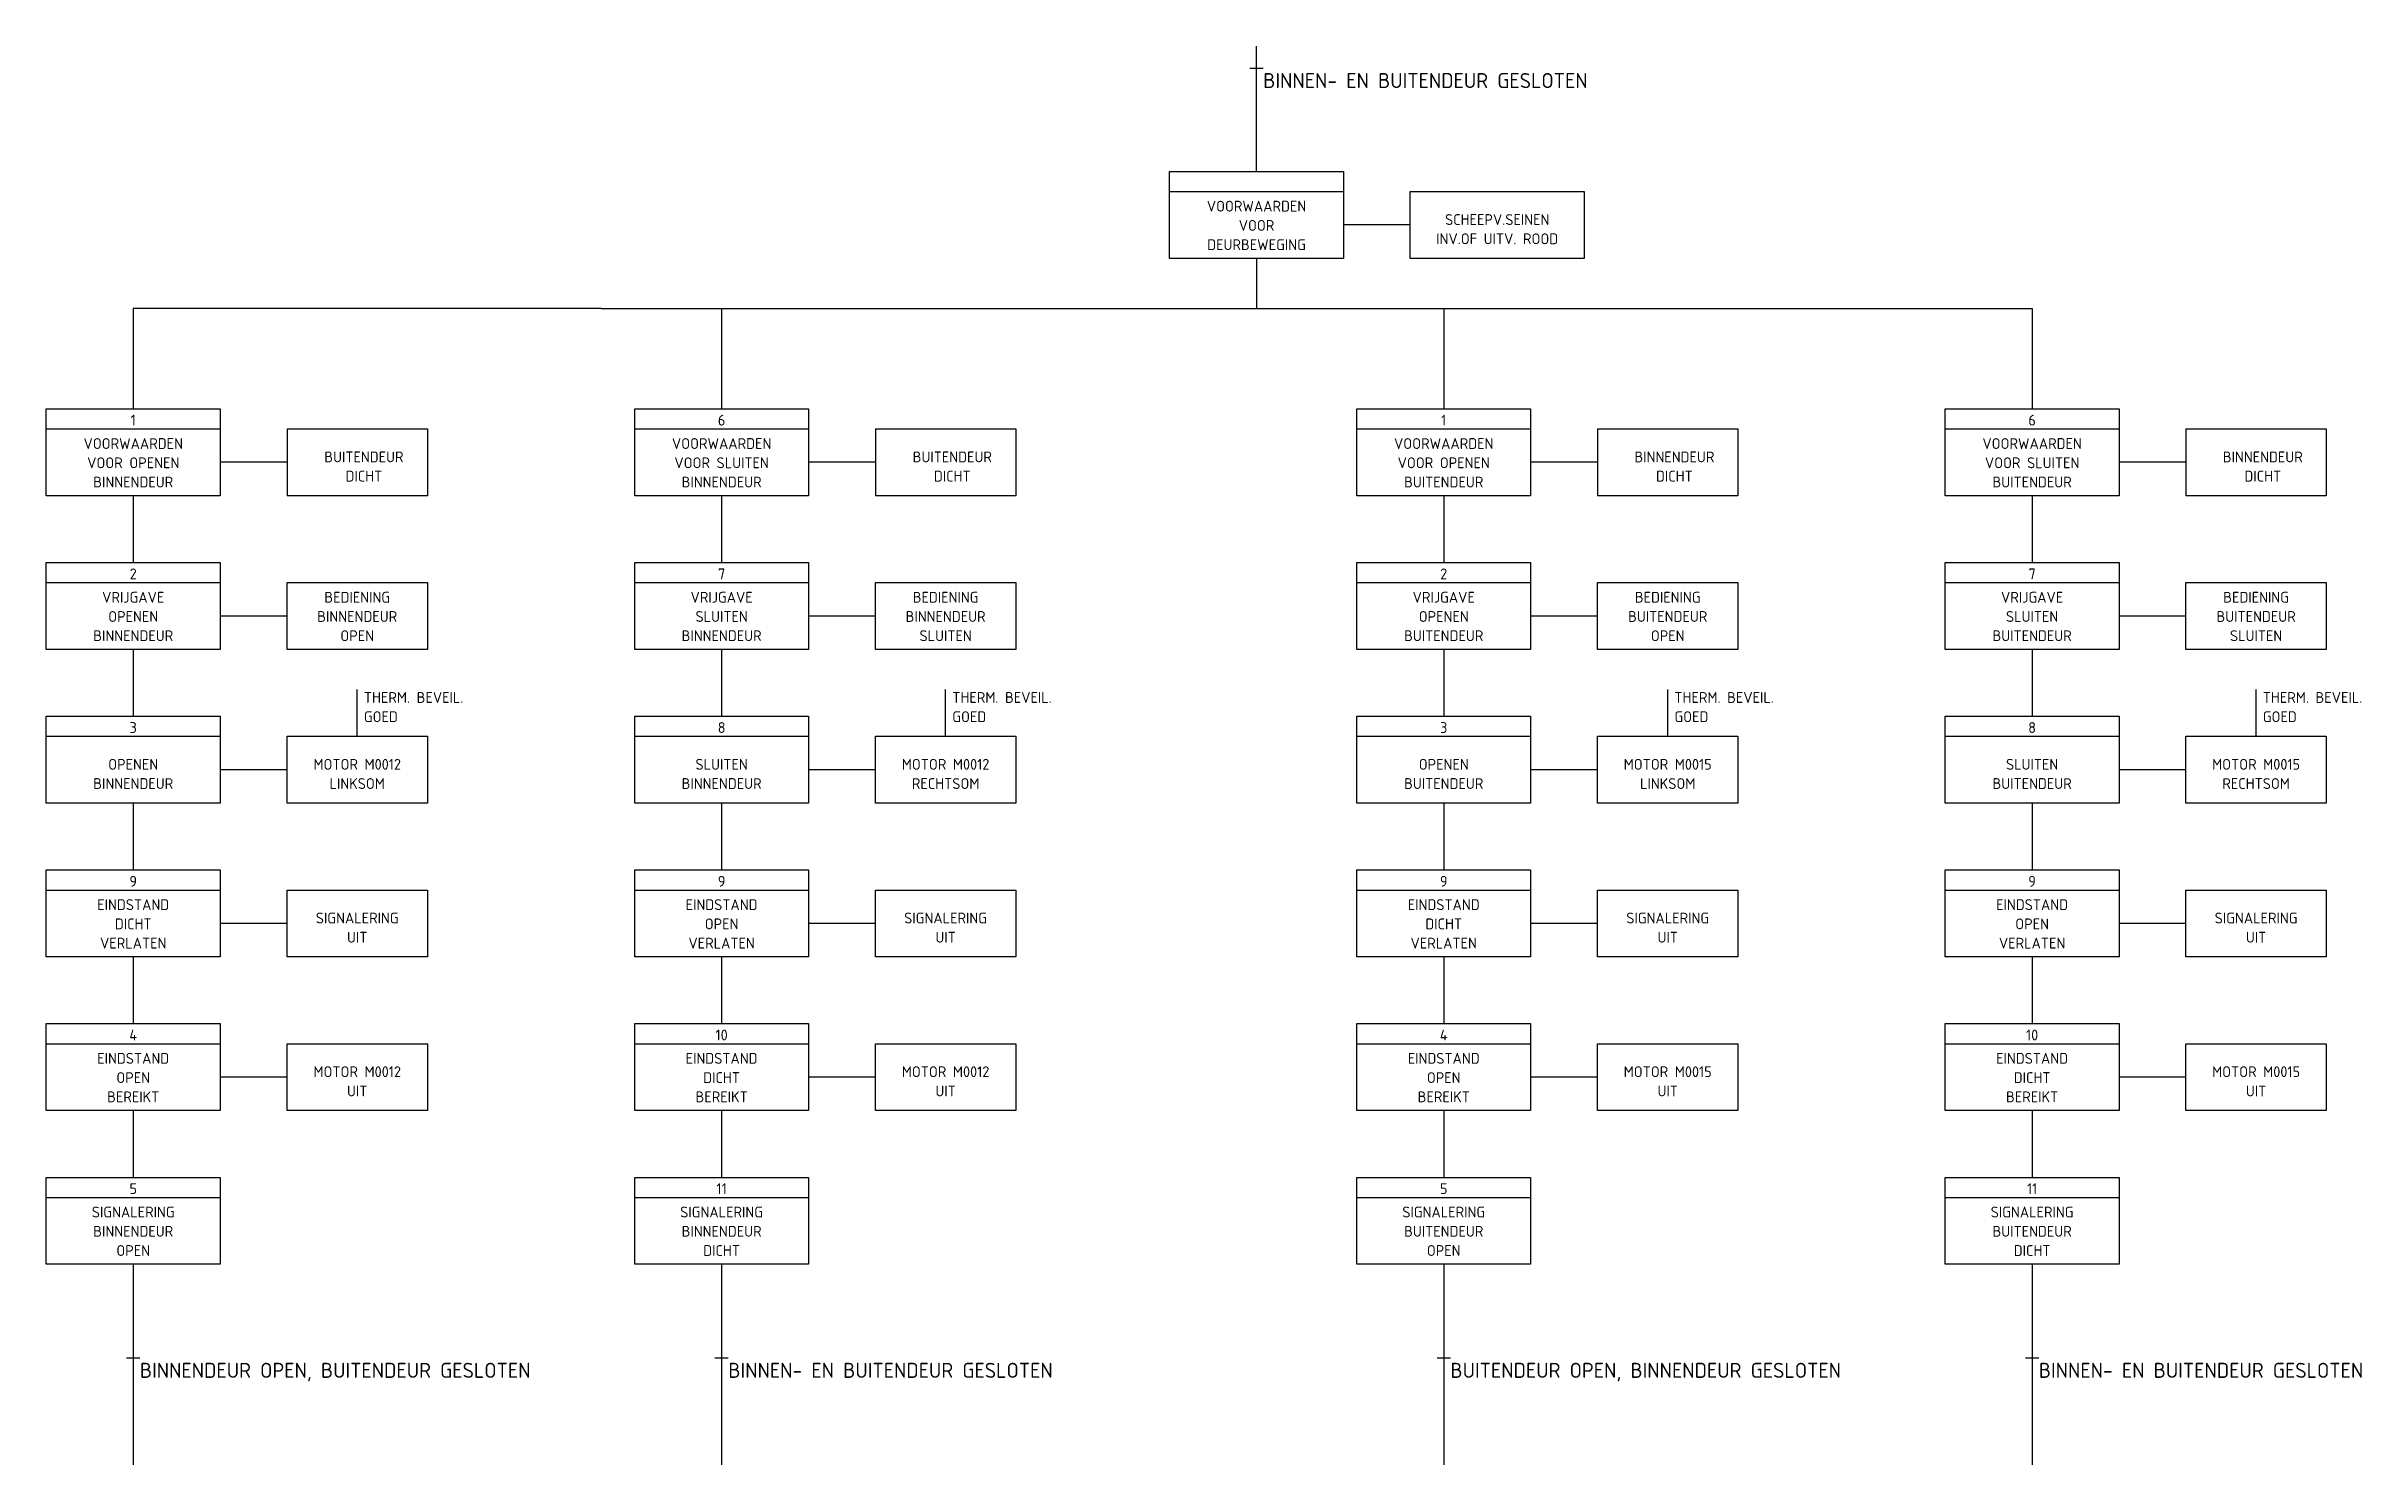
# Model space of a CAD drawing. Header units: metres. Extents: x 11 to 357, y 2 to 214.
import ezdxf
from ezdxf.enums import TextEntityAlignment as Align

# ---------------------------------------------------------------- set-up
doc = ezdxf.new("R2010")
doc.units = ezdxf.units.M
for name, color, linetype, lineweight in [('N-CO-KL-ET_SCHEMA-T25', 7, 'Continuous', 25), ('N-CO-KL-ET_SCHEMA_DIAGRAM-G', 7, 'Continuous', 25), ('N-CO-KL-ET_SCHEMA_DIAGRAM-T18', 10, 'Continuous', 18), ('N-CO-KL-ET_SCHEMA_DIAGRAM-T25', 7, 'Continuous', 25), ('N-CO-KL-ET_SCHEMA_KABEL-G', 50, 'Continuous', 25)]:
    doc.layers.add(name, color=color, linetype=linetype, lineweight=lineweight)
doc.styles.add('NLCS-ISO', font='NLCS-ISO.ttf')

msp = doc.modelspace()

# ---------------------------------------------------------------- linework, layer by layer
at = {"layer": 'N-CO-KL-ET_SCHEMA_DIAGRAM-G'}
for p, q in [((179, 182.52), (179, 195.52)), ((179, 195.52), (205, 195.52)), ((205, 195.52), (205, 182.52)), ((179, 192.52), (205, 192.52)), ((215, 192.52), (241, 192.52)), ((215, 182.52), (215, 192.52)), ((241, 192.52), (241, 182.52)), ((205, 182.52), (179, 182.52)), ((241, 182.52), (215, 182.52)), ((11, 160), (37, 160)), ((11, 147), (11, 160)), ((37, 160), (37, 147)), ((99, 147), (99, 160)), ((99, 160), (125, 160)), ((125, 160), (125, 147)), ((207, 147), (207, 160)), ((207, 160), (233, 160)), ((233, 160), (233, 147)), ((295, 160), (321, 160)), ((295, 147), (295, 160)), ((321, 160), (321, 147)), ((11, 157), (37, 157)), ((47, 157), (47, 147)), ((47, 157), (68, 157)), ((68, 157), (68, 147)), ((99, 157), (125, 157)), ((135, 157), (156, 157)), ((135, 157), (135, 147)), ((156, 157), (156, 147)), ((207, 157), (233, 157)), ((243, 157), (264, 157)), ((243, 157), (243, 147)), ((264, 157), (264, 147)), ((295, 157), (321, 157)), ((331, 157), (352, 157)), ((331, 157), (331, 147)), ((352, 157), (352, 147)), ((243, 152), (233, 152)), ((37, 147), (11, 147)), ((68, 147), (47, 147)), ((125, 147), (99, 147)), ((156, 147), (135, 147)), ((233, 147), (207, 147)), ((264, 147), (243, 147)), ((321, 147), (295, 147)), ((352, 147), (331, 147)), ((11, 124), (11, 137)), ((11, 137), (37, 137)), ((37, 137), (37, 124)), ((99, 137), (125, 137)), ((99, 124), (99, 137)), ((125, 137), (125, 124)), ((207, 137), (233, 137)), ((207, 124), (207, 137)), ((233, 137), (233, 124)), ((295, 124), (295, 137)), ((295, 137), (321, 137)), ((321, 137), (321, 124)), ((11, 134), (37, 134)), ((47, 124), (47, 134)), ((47, 134), (68, 134)), ((68, 134), (68, 124)), ((99, 134), (125, 134)), ((135, 134), (156, 134)), ((135, 124), (135, 134)), ((156, 134), (156, 124)), ((207, 134), (233, 134)), ((243, 134), (264, 134)), ((243, 124), (243, 134)), ((264, 134), (264, 124)), ((295, 134), (321, 134)), ((331, 124), (331, 134)), ((331, 134), (352, 134)), ((352, 134), (352, 124)), ((37, 124), (11, 124)), ((68, 124), (47, 124)), ((125, 124), (99, 124)), ((156, 124), (135, 124)), ((233, 124), (207, 124)), ((264, 124), (243, 124)), ((321, 124), (295, 124)), ((352, 124), (331, 124)), ((11, 114), (37, 114)), ((11, 101), (11, 114)), ((11, 111), (37, 111)), ((37, 114), (37, 101)), ((47, 101), (47, 111)), ((47, 111), (68, 111)), ((68, 111), (68, 101)), ((99, 101), (99, 114)), ((99, 114), (125, 114)), ((99, 111), (125, 111)), ((125, 114), (125, 101)), ((135, 111), (156, 111)), ((135, 101), (135, 111)), ((156, 111), (156, 101)), ((207, 101), (207, 114)), ((207, 114), (233, 114)), ((207, 111), (233, 111)), ((233, 114), (233, 101)), ((243, 111), (264, 111)), ((243, 101), (243, 111)), ((264, 111), (264, 101)), ((295, 114), (321, 114)), ((295, 101), (295, 114)), ((295, 111), (321, 111)), ((321, 114), (321, 101)), ((331, 101), (331, 111)), ((331, 111), (352, 111)), ((352, 111), (352, 101)), ((37, 101), (11, 101)), ((68, 101), (47, 101)), ((125, 101), (99, 101)), ((156, 101), (135, 101)), ((233, 101), (207, 101)), ((264, 101), (243, 101)), ((321, 101), (295, 101)), ((352, 101), (331, 101)), ((11, 91), (37, 91)), ((11, 78), (11, 91)), ((37, 91), (37, 78)), ((99, 78), (99, 91)), ((99, 91), (125, 91)), ((125, 91), (125, 78)), ((207, 78), (207, 91)), ((207, 91), (233, 91)), ((233, 91), (233, 78)), ((295, 91), (321, 91)), ((295, 78), (295, 91)), ((321, 91), (321, 78)), ((11, 88), (37, 88)), ((47, 88), (68, 88)), ((47, 78), (47, 88)), ((68, 88), (68, 78)), ((99, 88), (125, 88)), ((135, 78), (135, 88)), ((135, 88), (156, 88)), ((156, 88), (156, 78)), ((207, 88), (233, 88)), ((243, 78), (243, 88)), ((243, 88), (264, 88)), ((264, 88), (264, 78)), ((295, 88), (321, 88)), ((331, 88), (352, 88)), ((331, 78), (331, 88)), ((352, 88), (352, 78)), ((37, 78), (11, 78)), ((68, 78), (47, 78)), ((125, 78), (99, 78)), ((156, 78), (135, 78)), ((233, 78), (207, 78)), ((264, 78), (243, 78)), ((321, 78), (295, 78)), ((352, 78), (331, 78)), ((11, 68), (37, 68)), ((11, 55), (11, 68)), ((37, 68), (37, 55)), ((99, 68), (125, 68)), ((99, 55), (99, 68)), ((125, 68), (125, 55)), ((207, 55), (207, 68)), ((207, 68), (233, 68)), ((233, 68), (233, 55)), ((295, 55), (295, 68)), ((295, 68), (321, 68)), ((321, 68), (321, 55)), ((11, 65), (37, 65)), ((47, 65), (68, 65)), ((47, 55), (47, 65)), ((68, 65), (68, 55)), ((99, 65), (125, 65)), ((135, 65), (156, 65)), ((135, 55), (135, 65)), ((156, 65), (156, 55)), ((207, 65), (233, 65)), ((243, 55), (243, 65)), ((243, 65), (264, 65)), ((264, 65), (264, 55)), ((295, 65), (321, 65)), ((331, 55), (331, 65)), ((331, 65), (352, 65)), ((352, 65), (352, 55)), ((37, 55), (11, 55)), ((68, 55), (47, 55)), ((125, 55), (99, 55)), ((156, 55), (135, 55)), ((233, 55), (207, 55)), ((264, 55), (243, 55)), ((321, 55), (295, 55)), ((352, 55), (331, 55)), ((11, 45), (37, 45)), ((11, 32), (11, 45)), ((11, 42), (37, 42)), ((37, 45), (37, 32)), ((99, 45), (125, 45)), ((99, 32), (99, 45)), ((99, 42), (125, 42)), ((125, 45), (125, 32)), ((207, 32), (207, 45)), ((207, 45), (233, 45)), ((207, 42), (233, 42)), ((233, 45), (233, 32)), ((295, 32), (295, 45)), ((295, 45), (321, 45)), ((295, 42), (321, 42)), ((321, 45), (321, 32)), ((37, 32), (11, 32)), ((125, 32), (99, 32)), ((233, 32), (207, 32)), ((321, 32), (295, 32))]:
    msp.add_line(p, q, dxfattribs=at)
at = {"layer": 'N-CO-KL-ET_SCHEMA_KABEL-G'}
for p, q in [((192, 195.52), (192, 214.26)), ((191, 211), (193, 211)), ((215, 187.52), (205, 187.52)), ((192, 182.52), (192, 175)), ((24, 175), (24, 160)), ((94, 175), (24, 175)), ((94, 175), (308, 175)), ((112, 175), (112, 160)), ((220, 175), (220, 160)), ((308, 175), (308, 160)), ((47, 152), (37, 152)), ((135, 152), (125, 152)), ((331, 152), (321, 152)), ((24, 147), (24, 137)), ((112, 147), (112, 137)), ((220, 147), (220, 137)), ((308, 147), (308, 137)), ((47, 129), (37, 129)), ((135, 129), (125, 129)), ((243, 129), (233, 129)), ((331, 129), (321, 129)), ((24, 124), (24, 114)), ((112, 124), (112, 114)), ((220, 124), (220, 114)), ((308, 124), (308, 114)), ((57.5, 111), (57.5, 118)), ((145.5, 111), (145.5, 118)), ((253.5, 111), (253.5, 118)), ((341.5, 111), (341.5, 118)), ((47, 106), (37, 106)), ((135, 106), (125, 106)), ((243, 106), (233, 106)), ((331, 106), (321, 106)), ((24, 101), (24, 91)), ((112, 101), (112, 91)), ((220, 101), (220, 91)), ((308, 101), (308, 91)), ((47, 83), (37, 83)), ((135, 83), (125, 83)), ((243, 83), (233, 83)), ((331, 83), (321, 83)), ((24, 78), (24, 68)), ((112, 78), (112, 68)), ((220, 78), (220, 68)), ((308, 78), (308, 68)), ((47, 60), (37, 60)), ((135, 60), (125, 60)), ((243, 60), (233, 60)), ((331, 60), (321, 60)), ((24, 55), (24, 45)), ((112, 55), (112, 45)), ((220, 55), (220, 45)), ((308, 55), (308, 45)), ((24, 32), (24, 2)), ((112, 32), (112, 2)), ((220, 32), (220, 2)), ((308, 32), (308, 2)), ((23, 18), (25, 18)), ((111, 18), (113, 18)), ((219, 18), (221, 18)), ((307, 18), (309, 18))]:
    msp.add_line(p, q, dxfattribs=at)

# ---------------------------------------------------------------- texts
at = {"layer": 'N-CO-KL-ET_SCHEMA-T25', "style": 'NLCS-ISO'}
for s, height, p in [('BINNEN- EN BUITENDEUR GESLOTEN', 2.25, (193, 208)), ('THERM. BEVEIL.', 1.62, (58.5, 116)), ('GOED', 1.62, (58.5, 113.12)), ('THERM. BEVEIL.', 1.62, (146.5, 116)), ('GOED', 1.62, (146.5, 113.12)), ('THERM. BEVEIL.', 1.62, (254.5, 116)), ('GOED', 1.62, (254.5, 113.12)), ('THERM. BEVEIL.', 1.62, (342.5, 116)), ('GOED', 1.62, (342.5, 113.12)), ('BINNENDEUR OPEN, BUITENDEUR GESLOTEN', 2.25, (25, 15)), ('BINNEN- EN BUITENDEUR GESLOTEN', 2.25, (113, 15)), ('BUITENDEUR OPEN, BINNENDEUR GESLOTEN', 2.25, (221, 15)), ('BINNEN- EN BUITENDEUR GESLOTEN', 2.25, (309, 15))]:
    msp.add_text(s, height=height, dxfattribs=at).set_placement(p)
at = {"layer": 'N-CO-KL-ET_SCHEMA_DIAGRAM-T18', "style": 'NLCS-ISO'}
for s, p in [('1', (24, 157.5)), ('6', (112, 157.5)), ('1', (220, 157.5)), ('6', (308, 157.5)), ('2', (24, 134.5)), ('7', (112, 134.5)), ('2', (220, 134.5)), ('7', (308, 134.5)), ('3', (24, 111.5)), ('8', (112, 111.5)), ('3', (220, 111.5)), ('8', (308, 111.5)), ('9', (24, 88.5)), ('9', (112, 88.5)), ('9', (220, 88.5)), ('9', (308, 88.5)), ('4', (24, 65.5)), ('10', (112, 65.5)), ('4', (220, 65.5)), ('10', (308, 65.5)), ('5', (24, 42.5)), ('11', (112, 42.5)), ('5', (220, 42.5)), ('11', (308, 42.5))]:
    msp.add_text(s, height=1.62, dxfattribs=at).set_placement(p, align=Align.CENTER)
at = {"layer": 'N-CO-KL-ET_SCHEMA_DIAGRAM-T25', "style": 'NLCS-ISO'}
for s, p in [('VOORWAARDEN', (192, 189.52)), ('VOOR', (192, 186.64)), ('SCHEEPV.SEINEN', (228, 187.52)), ('DEURBEWEGING', (192, 183.76)), ('INV.OF UITV. ROOD', (228, 184.64)), ('VOORWAARDEN', (24, 154)), ('VOOR OPENEN', (24, 151.12)), ('BUITENDEUR', (58.5, 152)), ('VOORWAARDEN', (112, 154)), ('VOOR SLUITEN', (112, 151.12)), ('BUITENDEUR', (146.5, 152)), ('VOORWAARDEN', (220, 154)), ('VOOR OPENEN', (220, 151.12)), ('BINNENDEUR', (254.5, 152)), ('VOORWAARDEN', (308, 154)), ('VOOR SLUITEN', (308, 151.12)), ('BINNENDEUR', (342.5, 152)), ('BINNENDEUR', (24, 148.24)), ('DICHT', (58.5, 149.12)), ('BINNENDEUR', (112, 148.24)), ('DICHT', (146.5, 149.12)), ('BUITENDEUR', (220, 148.24)), ('DICHT', (254.5, 149.12)), ('BUITENDEUR', (308, 148.24)), ('DICHT', (342.5, 149.12)), ('VRIJGAVE', (24, 131)), ('BEDIENING', (57.5, 131)), ('VRIJGAVE', (112, 131)), ('BEDIENING', (145.5, 131)), ('VRIJGAVE', (220, 131)), ('BEDIENING', (253.5, 131)), ('VRIJGAVE', (308, 131)), ('BEDIENING', (341.5, 131)), ('OPENEN', (24, 128.12)), ('BINNENDEUR', (57.5, 128.12)), ('SLUITEN', (112, 128.12)), ('BINNENDEUR', (145.5, 128.12)), ('OPENEN', (220, 128.12)), ('BUITENDEUR', (253.5, 128.12)), ('SLUITEN', (308, 128.12)), ('BUITENDEUR', (341.5, 128.12)), ('BINNENDEUR', (24, 125.24)), ('OPEN', (57.5, 125.24)), ('BINNENDEUR', (112, 125.24)), ('SLUITEN', (145.5, 125.24)), ('BUITENDEUR', (220, 125.24)), ('OPEN', (253.5, 125.24)), ('BUITENDEUR', (308, 125.24)), ('SLUITEN', (341.5, 125.24)), ('OPENEN', (24, 106)), ('MOTOR M0012', (57.5, 106)), ('SLUITEN', (112, 106)), ('MOTOR M0012', (145.5, 106)), ('OPENEN', (220, 106)), ('MOTOR M0015', (253.5, 106)), ('SLUITEN', (308, 106)), ('MOTOR M0015', (341.5, 106)), ('BINNENDEUR', (24, 103.12)), ('LINKSOM', (57.5, 103.12)), ('BINNENDEUR', (112, 103.12)), ('RECHTSOM', (145.5, 103.12)), ('BUITENDEUR', (220, 103.12)), ('LINKSOM', (253.5, 103.12)), ('BUITENDEUR', (308, 103.12)), ('RECHTSOM', (341.5, 103.12)), ('EINDSTAND', (24, 85)), ('EINDSTAND', (112, 85)), ('EINDSTAND', (220, 85)), ('EINDSTAND', (308, 85)), ('DICHT', (24, 82.12)), ('SIGNALERING', (57.5, 83)), ('OPEN', (112, 82.12)), ('SIGNALERING', (145.5, 83)), ('DICHT', (220, 82.12)), ('SIGNALERING', (253.5, 83)), ('OPEN', (308, 82.12)), ('SIGNALERING', (341.5, 83)), ('VERLATEN', (24, 79.24)), ('UIT', (57.5, 80.12)), ('VERLATEN', (112, 79.24)), ('UIT', (145.5, 80.12)), ('VERLATEN', (220, 79.24)), ('UIT', (253.5, 80.12)), ('VERLATEN', (308, 79.24)), ('UIT', (341.5, 80.12)), ('EINDSTAND', (24, 62)), ('EINDSTAND', (112, 62)), ('EINDSTAND', (220, 62)), ('EINDSTAND', (308, 62)), ('OPEN', (24, 59.12)), ('MOTOR M0012', (57.5, 60)), ('DICHT', (112, 59.12)), ('MOTOR M0012', (145.5, 60)), ('OPEN', (220, 59.12)), ('MOTOR M0015', (253.5, 60)), ('DICHT', (308, 59.12)), ('MOTOR M0015', (341.5, 60)), ('BEREIKT', (24, 56.24)), ('UIT', (57.5, 57.12)), ('BEREIKT', (112, 56.24)), ('UIT', (145.5, 57.12)), ('BEREIKT', (220, 56.24)), ('UIT', (253.5, 57.12)), ('BEREIKT', (308, 56.24)), ('UIT', (341.5, 57.12)), ('SIGNALERING', (24, 39)), ('SIGNALERING', (112, 39)), ('SIGNALERING', (220, 39)), ('SIGNALERING', (308, 39)), ('BINNENDEUR', (24, 36.12)), ('OPEN', (24, 33.24)), ('BINNENDEUR', (112, 36.12)), ('DICHT', (112, 33.24)), ('BUITENDEUR', (220, 36.12)), ('OPEN', (220, 33.24)), ('BUITENDEUR', (308, 36.12)), ('DICHT', (308, 33.24))]:
    msp.add_text(s, height=1.62, dxfattribs=at).set_placement(p, align=Align.CENTER)

doc.saveas('drawing.dxf')
